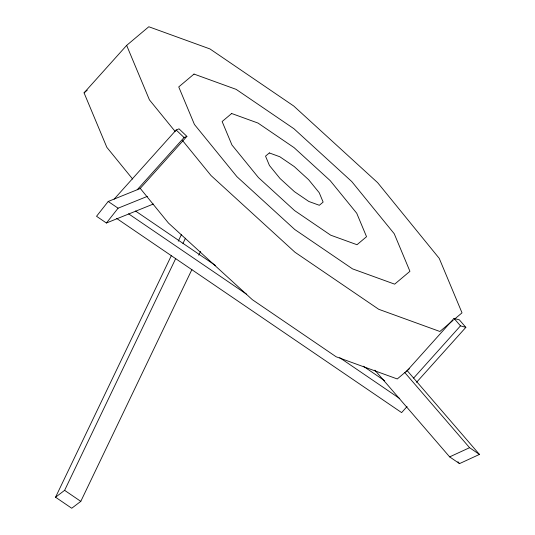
<?xml version="1.0" encoding="UTF-8"?>
<svg xmlns="http://www.w3.org/2000/svg" width="535" height="535" viewBox="0 0 535 535"><rect width="100%" height="100%" fill="white"/><g stroke="black" fill="none" stroke-linecap="round" stroke-linejoin="round"><path stroke-width="0.8" d="M191.911 269.533L80.792 501.369L71.73 508.25L55.553 497.222L171.401 255.523M178.255 241.211L181.505 234.437M55.553 497.222L64.615 490.341L175.727 258.512M182.943 243.458L185.471 238.189M198.766 255.235L200.571 251.47M114.122 199.16L176.175 129.992L179.011 128.841L186.902 136.371L140.05 188.601L108.21 201.474L96.534 216.28L106.411 223.008L153.351 204.029M106.411 223.008L118.088 208.202L147.386 196.358M132.633 179.038L106.839 147.332L84.062 92.863L126.655 45.388L148.81 26.75L209.961 48.939L293.722 106.01L377.643 182.669L439.242 258.372L462.019 312.841L454.422 319.234M137.214 189.751L184.06 137.522L186.902 136.371M406.092 371.838L454.034 318.392L459.404 319.89L465.845 327.36L416.531 382.331M413.629 378.091L460.481 325.862L465.845 327.36M407.082 406.513L401.618 412.599L116.65 218.434M84.062 92.863L87.225 90.201M453.158 320.298L439.864 331.479L378.713 309.29L294.952 252.219L211.031 175.56L182.602 140.618M409.295 368.842L397.271 378.954L336.12 356.765L252.359 299.694L168.438 223.035L140.01 188.099M449.647 456.883L469.569 447.695L479.447 454.429L459.525 463.611L449.647 456.883L374.881 370.173M135.515 211.011L215.585 265.567M363.305 366.221L384.705 380.8M128.581 213.813L246.568 294.203M339.718 357.674L399.745 398.575M108.21 201.474L118.088 208.202M64.615 490.341L80.792 501.369M176.175 129.992L184.06 137.522M454.034 318.392L460.481 325.862M407.182 370.615L479.447 454.429M404.707 372.467L469.569 447.695M457.9 461.732L459.525 463.611M175.226 131.556L149.425 99.851L126.655 45.388M194.011 74.071L178.737 86.917L194.432 124.468L236.905 176.664L294.765 229.515L352.505 268.858L394.663 284.159L409.937 271.312L394.241 233.755L351.769 181.566L293.909 128.714L236.169 89.372L194.011 74.071M231.675 113.507L222.132 121.532L231.943 144.985L258.465 177.587L294.604 210.589L330.67 235.166L356.999 244.722L366.542 236.697L356.731 213.244L330.209 180.643L294.069 147.633L258.004 123.063L231.675 113.507M269.339 152.943L265.534 156.14L269.446 165.496L280.026 178.503L294.444 191.67L308.829 201.474L319.335 205.286L323.14 202.083L319.228 192.727L308.648 179.727L294.23 166.559L279.845 156.755L269.339 152.943"/></g></svg>
